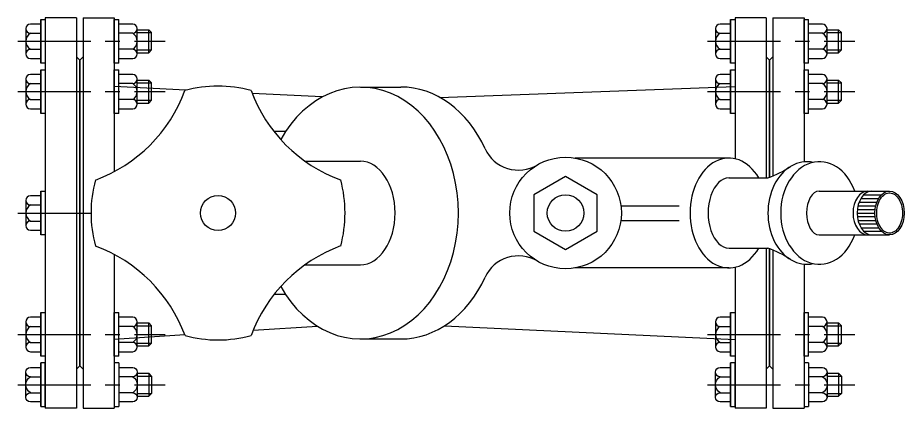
# Model space of a CAD drawing. Header units: millimetres. Extents: x 1218 to 72853, y -34712 to 16286.
# Drawn here: x 63044.1 to 63429.7, y 12926.6 to 13096.6 of the extents above; entities that cross this region are included whole.
import ezdxf

# ---------------------------------------------------------------- set-up
doc = ezdxf.new("R2010")
doc.units = ezdxf.units.MM
doc.linetypes.add('CENTER', pattern=[50.8, 31.75, -6.35, 6.35, -6.35])
doc.styles.get("Standard").update_dxf_attribs({"font": 'arial.ttf'})

# ---------------------------------------------------------------- blocks, each defined once
blk = doc.blocks.new('dai oc M20')
for p, q in [((25872.54, -5702.26, 1381.48), (25872.54, -5698.26, 1381.48)), ((25872.54, -5698.26, 1381.48), (25910.54, -5698.26, 1381.48)), ((25910.54, -5698.26, 1381.48), (25910.54, -5702.26, 1381.48)), ((25872.54, -5702.26, 1381.48), (25910.54, -5702.26, 1381.48)), ((25876.54, -5702.26, 1381.48), (25876.54, -5714.28, 1381.48)), ((25906.54, -5714.28, 1381.48), (25906.54, -5702.26, 1381.48)), ((25880.45, -5718.26, 1381.48), (25902.63, -5718.26, 1381.48)), ((25881.54, -5718.26, 1381.48), (25881.54, -5728.26, 1381.48)), ((25884.04, -5718.26, 1381.48), (25884.04, -5730.76, 1381.48)), ((25899.04, -5718.26, 1381.48), (25899.04, -5730.76, 1381.48)), ((25901.54, -5718.26, 1381.48), (25901.54, -5728.26, 1381.48)), ((25881.54, -5728.26, 1381.48), (25901.54, -5728.26, 1381.48)), ((25884.04, -5730.76, 1381.48), (25881.54, -5728.26, 1381.48)), ((25899.04, -5730.76, 1381.48), (25901.54, -5728.26, 1381.48)), ((25884.04, -5730.76, 1381.48), (25899.04, -5730.76, 1381.48))]:
    blk.add_line(p, q)
at = {"elevation": 1381.48}
for points in [[(25884.54, -5714.28), (25884.54, -5702.26)], [(25898.54, -5714.28), (25898.54, -5702.26)]]:
    blk.add_lwpolyline(points, dxfattribs=at)
for centre, radius, start, end in [((25880.54, -5714.26, 1381.48), 4, 180.24779, 359.75221), ((25891.54, -5710.12, 1381.48), 8.14, 210.73121, 329.26879), ((25902.54, -5714.26, 1381.48), 4, 180.24779, 359.75221)]:
    blk.add_arc(centre, radius, start, end)
blk = doc.blocks.new('bulong M20')
for p, q in [((25902.63, -5629.26, 1381.48), (25880.45, -5629.26, 1381.48)), ((25876.54, -5633.24, 1381.48), (25876.54, -5642.26, 1381.48)), ((25906.54, -5642.26, 1381.48), (25906.54, -5633.24, 1381.48)), ((25872.54, -5642.26, 1381.48), (25910.54, -5642.26, 1381.48)), ((25872.54, -5646.26, 1381.48), (25872.54, -5642.26, 1381.48)), ((25910.54, -5642.26, 1381.48), (25872.54, -5642.26, 1381.48)), ((25910.54, -5642.26, 1381.48), (25910.54, -5646.26, 1381.48)), ((25910.54, -5646.26, 1381.48), (25872.54, -5646.26, 1381.48))]:
    blk.add_line(p, q)
at = {"elevation": 1381.48}
for points in [[(25884.54, -5633.24), (25884.54, -5642.26)], [(25898.54, -5633.24), (25898.54, -5642.26)]]:
    blk.add_lwpolyline(points, dxfattribs=at)
for centre, radius, start, end in [((25880.54, -5633.26, 1381.48), 4, 0.24779, 179.75221), ((25891.54, -5637.41, 1381.48), 8.14, 30.73121, 149.26879), ((25902.54, -5633.26, 1381.48), 4, 0.24779, 179.75221)]:
    blk.add_arc(centre, radius, start, end)
blk = doc.blocks.new('VANCANBANG-DN100 PCCC')
at = {"linetype": 'Continuous'}
for p, q in [((-226.28, 85), (-226.28, -85)), ((-212.78, 85), (-226.28, 85)), ((-212.78, 85), (-212.78, -85)), ((-209.78, 85), (-209.78, -85)), ((-209.78, 85), (-196.28, 85)), ((-196.28, 85), (-196.28, 18.05)), ((73.72, 85), (73.72, 23.61)), ((87.22, 85), (73.72, 85)), ((87.22, 85), (87.22, 15.3)), ((90.22, 85), (90.22, 16.15)), ((90.22, 85), (103.72, 85)), ((103.72, 85), (103.72, 22.26)), ((-211.28, 66.5), (-212.78, 68)), ((-211.28, 66.5), (-209.78, 68)), ((-211.28, 66.5), (-211.28, -66.5)), ((-211.28, 66.5), (-211.28, -66.5)), ((88.72, 66.5), (87.22, 68)), ((88.72, 66.5), (90.22, 68)), ((88.72, 66.5), (88.72, 15.57)), ((88.72, 66.5), (88.72, 15.57)), ((-165.11, 53.46), (-196.28, 55)), ((-89.26, 54.83), (-71.67, 54.84)), ((-54.77, 50.35), (73.72, 55)), ((-105.82, 50.52), (-136.3, 52.03)), ((-121.72, 35.53), (-126.87, 35.53)), ((71.04, 23.91), (4.16, 23.91)), ((-113.26, 22.53), (-89.25, 22.54)), ((71.04, 15.3), (87.95, 15.3)), ((110.31, 9.56), (140.93, 9.56)), ((129.7, 7.97), (137.39, 7.97)), ((131.44, 9.18), (131.44, 9.56)), ((133.24, 9.56), (140.93, 9.56)), ((127.69, 4.78), (135.38, 4.78)), ((128.47, 6.38), (136.16, 6.38)), ((126.84, 0), (134.53, 0)), ((126.92, 1.59), (134.62, 1.59)), ((127.2, 3.19), (134.89, 3.19)), ((126.92, -1.59), (134.62, -1.59)), ((127.2, -3.19), (134.89, -3.19)), ((127.69, -4.78), (135.38, -4.78)), ((128.47, -6.38), (136.16, -6.38)), ((110.31, -9.56), (140.93, -9.56)), ((129.7, -7.97), (137.39, -7.97)), ((131.44, -9.56), (131.44, -9.18)), ((133.24, -9.56), (140.93, -9.56)), ((71.1, -15.3), (87.95, -15.3)), ((87.22, -15.3), (87.22, -85)), ((-196.28, -18.07), (-196.28, -85)), ((88.72, -15.57), (88.72, -66.5)), ((88.72, -15.57), (88.72, -66.5)), ((90.22, -16.15), (90.22, -85)), ((-113.29, -22.54), (-89.24, -22.54)), ((103.72, -22.26), (103.72, -85)), ((71.04, -23.91), (4.16, -23.91)), ((73.72, -23.61), (73.72, -85)), ((-121.71, -35.53), (-126.86, -35.53)), ((-107.83, -49.34), (-135.92, -51.14)), ((-52.71, -49.12), (73.72, -55)), ((-165.64, -53.04), (-196.28, -55)), ((-89.23, -54.83), (-71.64, -54.83)), ((-211.28, -66.5), (-212.78, -68)), ((-211.28, -66.5), (-209.78, -68)), ((88.72, -66.5), (87.22, -68)), ((88.72, -66.5), (90.22, -68)), ((-212.78, -85), (-226.28, -85)), ((-209.78, -85), (-196.28, -85)), ((87.22, -85), (73.72, -85)), ((90.22, -85), (103.72, -85))]:
    blk.add_line(p, q, dxfattribs=at)
at = {"linetype": 'CENTER'}
for p, q in [((-238.28, 74.75), (-174.18, 74.75)), ((61.72, 74.75), (125.82, 74.75)), ((-238.28, 52.86), (-174.18, 52.86)), ((61.72, 52.86), (125.82, 52.86)), ((-238.28, 0), (-206.41, 0)), ((-238.28, -52.86), (-174.18, -52.86)), ((61.72, -52.86), (125.82, -52.86)), ((-238.28, -74.75), (-174.18, -74.75)), ((61.72, -74.75), (125.82, -74.75))]:
    blk.add_line(p, q, dxfattribs=at)
for p, q in [((-211.28, -66.75), (-211.28, 66.75)), ((88.72, 15.57), (88.72, 66.75)), ((88.72, -66.75), (88.72, -15.57))]:
    blk.add_line(p, q)
at = {"linetype": 'CENTER', "ltscale": 0.8}
for p, q in [((24.06, 3.19), (54.29, 3.19)), ((24.06, -3.19), (54.29, -3.19))]:
    blk.add_line(p, q, dxfattribs=at)
at = {"linetype": 'Continuous'}
blk.add_lwpolyline([(0, -15.94), (13.81, -7.97), (13.81, 7.97), (0, 15.94), (-13.81, 7.97), (-13.81, -7.97)], close=True, dxfattribs=at)
for centre, radius in [((0, 0), 24.27), ((0, 0), 7.97), ((-151.16, 0), 7.67)]:
    blk.add_circle(centre, radius, dxfattribs=at)
for centre, radius, start, end in [((-151.16, 0), 55.25, 74.9358, 105.0977), ((-227.2, 75.99), 65.68, 290.2095, 339.8239), ((-75.17, 76.04), 65.68, 200.2095, 249.8239), ((-20.49, 34.6), 15.94, 204.7175, 300.634), ((74.62, 54.12), 41.05, 288.9525, 304.5359), ((-151.16, 0), 55.25, 164.9023, 195.0642), ((-151.16, 0), 55.25, 344.9358, 15.0977), ((-227.16, -76.04), 65.68, 20.2095, 69.8239), ((-75.13, -75.99), 65.68, 110.2095, 159.8239), ((74.62, -54.12), 41.05, 55.4641, 71.0475), ((-20.49, -34.6), 15.94, 59.3683, 155.2819), ((-151.16, 0), 55.25, 254.9358, 285.0977)]:
    blk.add_arc(centre, radius, start, end, dxfattribs=at)
for centre, major_axis, ratio, start_param, end_param in [((-89.24, 0), (-0.02, 54.83), 0.777514, 2.193196, 7.23108), ((-71.65, 0.01), (-0.02, 54.83), 0.777514, 5.246597, 6.283185), ((71.04, 0), (0, -23.91), 0.707107, 2.264962, 7.159828), ((104.93, 0), (0, -22.32), 0.757614, 2.976201, 6.448577), ((110.49, 0), (0, -22.32), 0.757614, 2.013707, 7.411071), ((-89.24, 0), (-0.01, 22.54), 0.670315, 3.141593, 6.283185), ((71.07, 0), (0, -15.3), 0.591207, 3.13788, 6.286898), ((110.31, 0), (0, -9.56), 0.570197, 3.141593, 6.283185), ((131.44, 0), (0, -9.56), 0.669487, 3.141593, 6.283185), ((133.24, 0), (0, -9.56), 0.669487, 3.141593, 6.283185), ((-71.65, 0.01), (-0.02, 54.83), 0.777514, 3.141593, 4.177496)]:
    blk.add_ellipse(centre, major_axis=major_axis, ratio=ratio, start_param=start_param, end_param=end_param, dxfattribs=at)
blk.add_ellipse((140.93, 0), major_axis=(0, -9.56), ratio=0.669487, dxfattribs=at)
blk.add_open_spline([(140.93, -8.77), (141.65, -8.77), (142.38, -8.54), (143.77, -7.63), (144.43, -6.93), (145.52, -5.15), (145.95, -4.06), (146.48, -1.71), (146.59, -0.44), (146.44, 2.05), (146.19, 3.26), (145.39, 5.42), (144.84, 6.36), (143.58, 7.8), (142.88, 8.29), (141.45, 8.81), (140.72, 8.84), (139.28, 8.45), (138.57, 8.02), (137.26, 6.71), (136.69, 5.83), (135.81, 3.75), (135.51, 2.56), (135.27, 0.09), (135.32, -1.18), (135.76, -3.58), (136.15, -4.71), (137.17, -6.59), (137.81, -7.35), (139.18, -8.4), (139.9, -8.69), (140.73, -8.76), (140.83, -8.77), (140.93, -8.77)], degree=3, knots=[0, 0, 0, 0, 0.414967, 0.414967, 0.829934, 0.829934, 1.244902, 1.244902, 1.659869, 1.659869, 2.074836, 2.074836, 2.489803, 2.489803, 2.904771, 2.904771, 3.319738, 3.319738, 3.734705, 3.734705, 4.149672, 4.149672, 4.56464, 4.56464, 4.979607, 4.979607, 5.394574, 5.394574, 5.809541, 5.809541, 6.224509, 6.224509, 6.283185, 6.283185, 6.283185, 6.283185], dxfattribs=at)
at = {"yscale": 0.5000000000000001}
for name, p, xscale, zscale, rotation in [('bulong M20', (-3049.41, -12871.02, -690.74), 0.5000000000000001, 0.5000000000000001, 90.00000000000001), ('dai oc M20', (-3045.41, -12871.02, -690.74), 0.5000000000000001, 0.5000000000000001, 90.00000000000001), ('bulong M20', (-2749.41, -12871.02, -690.74), 0.5000000000000001, 0.5000000000000001, 90.00000000000001), ('dai oc M20', (-2745.41, -12871.02, -690.74), 0.5000000000000001, 0.5000000000000001, 90.00000000000001), ('bulong M20', (-3049.41, -12892.91, -690.74), 0.5000000000000001, 0.5000000000000001, 90.00000000000001), ('dai oc M20', (-3045.41, -12892.91, -690.74), 0.5000000000000001, 0.5000000000000001, 90.00000000000001), ('bulong M20', (-2749.41, -12892.91, -690.74), 0.5000000000000001, 0.5000000000000001, 90.00000000000001), ('dai oc M20', (-2745.41, -12892.91, -690.74), 0.5000000000000001, 0.5000000000000001, 90.00000000000001), ('bulong M20', (-3049.41, -12945.77, -690.74), 0.5000000000000001, 0.5000000000000001, 90.00000000000001), ('bulong M20', (-3049.41, -12998.63, -690.74), 0.5000000000000001, 0.5000000000000001, 90.00000000000001), ('dai oc M20', (-3045.41, -12998.63, -690.74), 0.5000000000000001, 0.5000000000000001, 90.00000000000001), ('bulong M20', (-2749.41, -12998.63, -690.74), 0.5000000000000001, 0.5000000000000001, 90.00000000000001), ('dai oc M20', (-2745.41, -12998.63, -690.74), 0.5000000000000001, 0.5000000000000001, 90.00000000000001), ('bulong M20', (-3049.41, 12871.02, -690.74), -0.5000000000000001, 0.5, 90), ('dai oc M20', (-3045.41, 12871.02, -690.74), -0.5000000000000001, 0.5, 90), ('bulong M20', (-2749.41, 12871.02, -690.74), -0.5000000000000001, 0.5, 90), ('dai oc M20', (-2745.41, 12871.02, -690.74), -0.5000000000000001, 0.5, 90)]:
    blk.add_blockref(name, p, dxfattribs=dict(at, xscale=xscale, zscale=zscale, rotation=rotation))
at = {"flags": 1}
for p in [(-226.28, 0), (103.71, 0)]:
    blk.add_attdef('AMC', p, '', height=0.25, rotation=90, dxfattribs=at)

msp = doc.modelspace()

# ---------------------------------------------------------------- block references
msp.add_blockref('VANCANBANG-DN100 PCCC', (63282.37, 13011.56))

doc.saveas('drawing.dxf')
